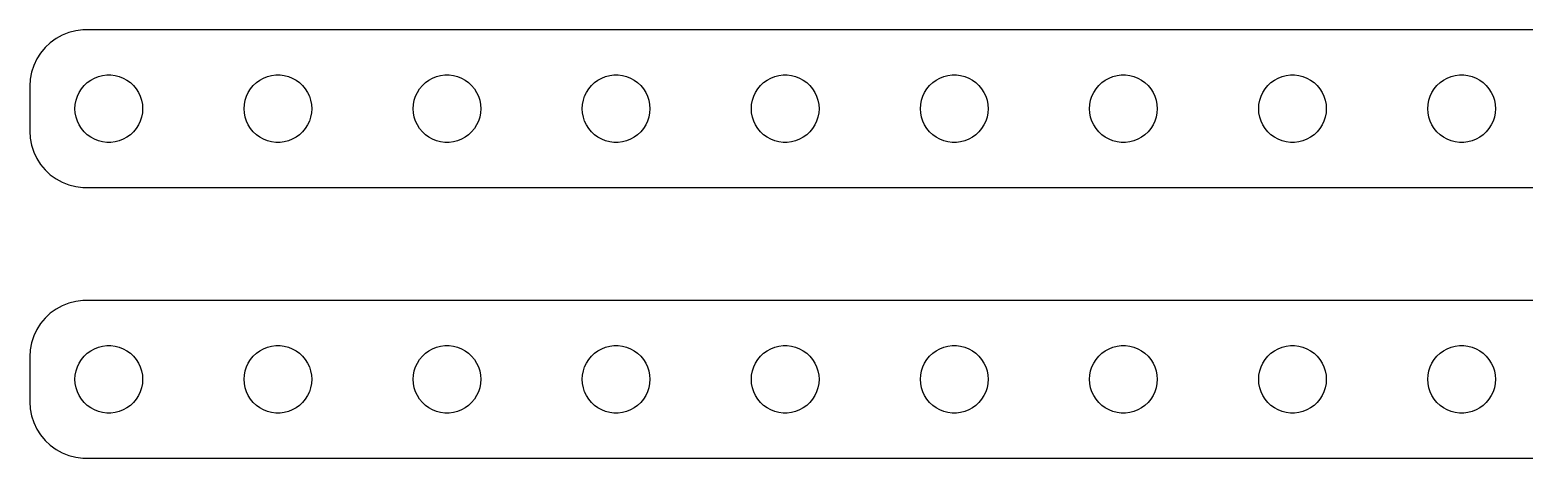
# Model space of a CAD drawing. Header units: metres. Extents: x -254 to 254, y 41 to 79.
# Drawn here: x -254.5 to -122, y 41 to 79 of the extents above; entities that cross this region are included whole.
import ezdxf

# ---------------------------------------------------------------- set-up
doc = ezdxf.new("R2010")
doc.units = ezdxf.units.M

msp = doc.modelspace()

# ---------------------------------------------------------------- linework, layer by layer
for p, q in [((-252.179, 78.2216), (-252.687, 77.8526)), ((-251.629, 78.5241), (-252.179, 78.2216)), ((-251.045, 78.7553), (-251.629, 78.5241)), ((-250.437, 78.9114), (-251.045, 78.7553)), ((-249.814, 78.9901), (-250.437, 78.9114)), ((249.814, 78.9901), (-249.814, 78.9901)), ((-253.545, 76.9389), (-253.882, 76.4088)), ((-253.145, 77.4227), (-253.545, 76.9389)), ((-252.687, 77.8526), (-253.145, 77.4227)), ((-254.149, 75.8406), (-254.343, 75.2434)), ((-253.882, 76.4088), (-254.149, 75.8406)), ((-254.461, 74.6267), (-254.5, 74)), ((-254.343, 75.2434), (-254.461, 74.6267)), ((-249.687, 74.0536), (-249.412, 74.3115)), ((-249.412, 74.3115), (-249.107, 74.533)), ((-249.107, 74.533), (-248.777, 74.7145)), ((-248.777, 74.7145), (-248.427, 74.8532)), ((-248.427, 74.8532), (-248.062, 74.9469)), ((-248.062, 74.9469), (-247.688, 74.9941)), ((-247.688, 74.9941), (-247.312, 74.9941)), ((-247.312, 74.9941), (-246.938, 74.9469)), ((-246.938, 74.9469), (-246.573, 74.8532)), ((-246.573, 74.8532), (-246.223, 74.7145)), ((-246.223, 74.7145), (-245.893, 74.533)), ((-245.893, 74.533), (-245.588, 74.3115)), ((-245.588, 74.3115), (-245.313, 74.0536)), ((-234.687, 74.0536), (-234.412, 74.3115)), ((-234.412, 74.3115), (-234.107, 74.533)), ((-234.107, 74.533), (-233.777, 74.7145)), ((-233.777, 74.7145), (-233.427, 74.8532)), ((-233.427, 74.8532), (-233.062, 74.9469)), ((-233.062, 74.9469), (-232.688, 74.9941)), ((-232.688, 74.9941), (-232.312, 74.9941)), ((-232.312, 74.9941), (-231.938, 74.9469)), ((-231.938, 74.9469), (-231.573, 74.8532)), ((-231.573, 74.8532), (-231.223, 74.7145)), ((-231.223, 74.7145), (-230.893, 74.533)), ((-230.893, 74.533), (-230.588, 74.3115)), ((-230.588, 74.3115), (-230.313, 74.0536)), ((-219.687, 74.0536), (-219.412, 74.3115)), ((-219.412, 74.3115), (-219.107, 74.533)), ((-219.107, 74.533), (-218.777, 74.7145)), ((-218.777, 74.7145), (-218.427, 74.8532)), ((-218.427, 74.8532), (-218.062, 74.9469)), ((-218.062, 74.9469), (-217.688, 74.9941)), ((-217.688, 74.9941), (-217.312, 74.9941)), ((-217.312, 74.9941), (-216.938, 74.9469)), ((-216.938, 74.9469), (-216.573, 74.8532)), ((-216.573, 74.8532), (-216.223, 74.7145)), ((-216.223, 74.7145), (-215.893, 74.533)), ((-215.893, 74.533), (-215.588, 74.3115)), ((-215.588, 74.3115), (-215.313, 74.0536)), ((-204.687, 74.0536), (-204.412, 74.3115)), ((-204.412, 74.3115), (-204.107, 74.533)), ((-204.107, 74.533), (-203.777, 74.7145)), ((-203.777, 74.7145), (-203.427, 74.8532)), ((-203.427, 74.8532), (-203.062, 74.9469)), ((-203.062, 74.9469), (-202.688, 74.9941)), ((-202.688, 74.9941), (-202.312, 74.9941)), ((-202.312, 74.9941), (-201.938, 74.9469)), ((-201.938, 74.9469), (-201.573, 74.8532)), ((-201.573, 74.8532), (-201.223, 74.7145)), ((-201.223, 74.7145), (-200.893, 74.533)), ((-200.893, 74.533), (-200.588, 74.3115)), ((-200.588, 74.3115), (-200.313, 74.0536)), ((-189.687, 74.0536), (-189.412, 74.3115)), ((-189.412, 74.3115), (-189.107, 74.533)), ((-189.107, 74.533), (-188.777, 74.7145)), ((-188.777, 74.7145), (-188.427, 74.8532)), ((-188.427, 74.8532), (-188.062, 74.9469)), ((-188.062, 74.9469), (-187.688, 74.9941)), ((-187.688, 74.9941), (-187.312, 74.9941)), ((-187.312, 74.9941), (-186.938, 74.9469)), ((-186.938, 74.9469), (-186.573, 74.8532)), ((-186.573, 74.8532), (-186.223, 74.7145)), ((-186.223, 74.7145), (-185.893, 74.533)), ((-185.893, 74.533), (-185.588, 74.3115)), ((-185.588, 74.3115), (-185.313, 74.0536)), ((-174.687, 74.0536), (-174.412, 74.3115)), ((-174.412, 74.3115), (-174.107, 74.533)), ((-174.107, 74.533), (-173.777, 74.7145)), ((-173.777, 74.7145), (-173.427, 74.8532)), ((-173.427, 74.8532), (-173.062, 74.9469)), ((-173.062, 74.9469), (-172.688, 74.9941)), ((-172.688, 74.9941), (-172.312, 74.9941)), ((-172.312, 74.9941), (-171.938, 74.9469)), ((-171.938, 74.9469), (-171.573, 74.8532)), ((-171.573, 74.8532), (-171.223, 74.7145)), ((-171.223, 74.7145), (-170.893, 74.533)), ((-170.893, 74.533), (-170.588, 74.3115)), ((-170.588, 74.3115), (-170.313, 74.0536)), ((-159.687, 74.0536), (-159.412, 74.3115)), ((-159.412, 74.3115), (-159.107, 74.533)), ((-159.107, 74.533), (-158.777, 74.7145)), ((-158.777, 74.7145), (-158.427, 74.8532)), ((-158.427, 74.8532), (-158.062, 74.9469)), ((-158.062, 74.9469), (-157.688, 74.9941)), ((-157.688, 74.9941), (-157.312, 74.9941)), ((-157.312, 74.9941), (-156.938, 74.9469)), ((-156.938, 74.9469), (-156.573, 74.8532)), ((-156.573, 74.8532), (-156.223, 74.7145)), ((-156.223, 74.7145), (-155.893, 74.533)), ((-155.893, 74.533), (-155.588, 74.3115)), ((-155.588, 74.3115), (-155.313, 74.0536)), ((-144.687, 74.0536), (-144.412, 74.3115)), ((-144.412, 74.3115), (-144.107, 74.533)), ((-144.107, 74.533), (-143.777, 74.7145)), ((-143.777, 74.7145), (-143.427, 74.8532)), ((-143.427, 74.8532), (-143.062, 74.9469)), ((-143.062, 74.9469), (-142.688, 74.9941)), ((-142.688, 74.9941), (-142.312, 74.9941)), ((-142.312, 74.9941), (-141.938, 74.9469)), ((-141.938, 74.9469), (-141.573, 74.8532)), ((-141.573, 74.8532), (-141.223, 74.7145)), ((-141.223, 74.7145), (-140.893, 74.533)), ((-140.893, 74.533), (-140.588, 74.3115)), ((-140.588, 74.3115), (-140.313, 74.0536)), ((-129.687, 74.0536), (-129.412, 74.3115)), ((-129.412, 74.3115), (-129.107, 74.533)), ((-129.107, 74.533), (-128.777, 74.7145)), ((-128.777, 74.7145), (-128.427, 74.8532)), ((-128.427, 74.8532), (-128.062, 74.9469)), ((-128.062, 74.9469), (-127.688, 74.9941)), ((-127.688, 74.9941), (-127.312, 74.9941)), ((-127.312, 74.9941), (-126.938, 74.9469)), ((-126.938, 74.9469), (-126.573, 74.8532)), ((-126.573, 74.8532), (-126.223, 74.7145)), ((-126.223, 74.7145), (-125.893, 74.533)), ((-125.893, 74.533), (-125.588, 74.3115)), ((-125.588, 74.3115), (-125.313, 74.0536)), ((-254.5, 74), (-254.5, 70)), ((-250.406, 72.7461), (-250.289, 73.1044)), ((-250.289, 73.1044), (-250.129, 73.4453)), ((-250.129, 73.4453), (-249.927, 73.7634)), ((-249.927, 73.7634), (-249.687, 74.0536)), ((-245.313, 74.0536), (-245.073, 73.7634)), ((-245.073, 73.7634), (-244.871, 73.4453)), ((-244.871, 73.4453), (-244.711, 73.1044)), ((-244.711, 73.1044), (-244.594, 72.7461)), ((-235.406, 72.7461), (-235.289, 73.1044)), ((-235.289, 73.1044), (-235.129, 73.4453)), ((-235.129, 73.4453), (-234.927, 73.7634)), ((-234.927, 73.7634), (-234.687, 74.0536)), ((-230.313, 74.0536), (-230.073, 73.7634)), ((-230.073, 73.7634), (-229.871, 73.4453)), ((-229.871, 73.4453), (-229.711, 73.1044)), ((-229.711, 73.1044), (-229.594, 72.7461)), ((-220.406, 72.7461), (-220.289, 73.1044)), ((-220.289, 73.1044), (-220.129, 73.4453)), ((-220.129, 73.4453), (-219.927, 73.7634)), ((-219.927, 73.7634), (-219.687, 74.0536)), ((-215.313, 74.0536), (-215.073, 73.7634)), ((-215.073, 73.7634), (-214.871, 73.4453)), ((-214.871, 73.4453), (-214.711, 73.1044)), ((-214.711, 73.1044), (-214.594, 72.7461)), ((-205.406, 72.7461), (-205.289, 73.1044)), ((-205.289, 73.1044), (-205.129, 73.4453)), ((-205.129, 73.4453), (-204.927, 73.7634)), ((-204.927, 73.7634), (-204.687, 74.0536)), ((-200.313, 74.0536), (-200.073, 73.7634)), ((-200.073, 73.7634), (-199.871, 73.4453)), ((-199.871, 73.4453), (-199.711, 73.1044)), ((-199.711, 73.1044), (-199.594, 72.7461)), ((-190.406, 72.7461), (-190.289, 73.1044)), ((-190.289, 73.1044), (-190.129, 73.4453)), ((-190.129, 73.4453), (-189.927, 73.7634)), ((-189.927, 73.7634), (-189.687, 74.0536)), ((-185.313, 74.0536), (-185.073, 73.7634)), ((-185.073, 73.7634), (-184.871, 73.4453)), ((-184.871, 73.4453), (-184.711, 73.1044)), ((-184.711, 73.1044), (-184.594, 72.7461)), ((-175.406, 72.7461), (-175.289, 73.1044)), ((-175.289, 73.1044), (-175.129, 73.4453)), ((-175.129, 73.4453), (-174.927, 73.7634)), ((-174.927, 73.7634), (-174.687, 74.0536)), ((-170.313, 74.0536), (-170.073, 73.7634)), ((-170.073, 73.7634), (-169.871, 73.4453)), ((-169.871, 73.4453), (-169.711, 73.1044)), ((-169.711, 73.1044), (-169.594, 72.7461)), ((-160.406, 72.7461), (-160.289, 73.1044)), ((-160.289, 73.1044), (-160.129, 73.4453)), ((-160.129, 73.4453), (-159.927, 73.7634)), ((-159.927, 73.7634), (-159.687, 74.0536)), ((-155.313, 74.0536), (-155.073, 73.7634)), ((-155.073, 73.7634), (-154.871, 73.4453)), ((-154.871, 73.4453), (-154.711, 73.1044)), ((-154.711, 73.1044), (-154.594, 72.7461)), ((-145.406, 72.7461), (-145.289, 73.1044)), ((-145.289, 73.1044), (-145.129, 73.4453)), ((-145.129, 73.4453), (-144.927, 73.7634)), ((-144.927, 73.7634), (-144.687, 74.0536)), ((-140.313, 74.0536), (-140.073, 73.7634)), ((-140.073, 73.7634), (-139.871, 73.4453)), ((-139.871, 73.4453), (-139.711, 73.1044)), ((-139.711, 73.1044), (-139.594, 72.7461)), ((-130.406, 72.7461), (-130.289, 73.1044)), ((-130.289, 73.1044), (-130.129, 73.4453)), ((-130.129, 73.4453), (-129.927, 73.7634)), ((-129.927, 73.7634), (-129.687, 74.0536)), ((-125.313, 74.0536), (-125.073, 73.7634)), ((-125.073, 73.7634), (-124.871, 73.4453)), ((-124.871, 73.4453), (-124.711, 73.1044)), ((-124.711, 73.1044), (-124.594, 72.7461)), ((-250.5, 72), (-250.476, 72.376)), ((-250.476, 71.624), (-250.5, 72)), ((-250.476, 72.376), (-250.406, 72.7461)), ((-250.406, 71.2539), (-250.476, 71.624)), ((-244.594, 72.7461), (-244.524, 72.376)), ((-244.524, 71.624), (-244.594, 71.2539)), ((-244.524, 72.376), (-244.5, 72)), ((-244.5, 72), (-244.524, 71.624)), ((-235.5, 72), (-235.476, 72.376)), ((-235.476, 71.624), (-235.5, 72)), ((-235.476, 72.376), (-235.406, 72.7461)), ((-235.406, 71.2539), (-235.476, 71.624)), ((-229.594, 72.7461), (-229.524, 72.376)), ((-229.524, 71.624), (-229.594, 71.2539)), ((-229.524, 72.376), (-229.5, 72)), ((-229.5, 72), (-229.524, 71.624)), ((-220.5, 72), (-220.476, 72.376)), ((-220.476, 71.624), (-220.5, 72)), ((-220.476, 72.376), (-220.406, 72.7461)), ((-220.406, 71.2539), (-220.476, 71.624)), ((-214.594, 72.7461), (-214.524, 72.376)), ((-214.524, 71.624), (-214.594, 71.2539)), ((-214.524, 72.376), (-214.5, 72)), ((-214.5, 72), (-214.524, 71.624)), ((-205.5, 72), (-205.476, 72.376)), ((-205.476, 71.624), (-205.5, 72)), ((-205.476, 72.376), (-205.406, 72.7461)), ((-205.406, 71.2539), (-205.476, 71.624)), ((-199.594, 72.7461), (-199.524, 72.376)), ((-199.524, 71.624), (-199.594, 71.2539)), ((-199.524, 72.376), (-199.5, 72)), ((-199.5, 72), (-199.524, 71.624)), ((-190.5, 72), (-190.476, 72.376)), ((-190.476, 71.624), (-190.5, 72)), ((-190.476, 72.376), (-190.406, 72.7461)), ((-190.406, 71.2539), (-190.476, 71.624)), ((-184.594, 72.7461), (-184.524, 72.376)), ((-184.524, 71.624), (-184.594, 71.2539)), ((-184.524, 72.376), (-184.5, 72)), ((-184.5, 72), (-184.524, 71.624)), ((-175.5, 72), (-175.476, 72.376)), ((-175.476, 71.624), (-175.5, 72)), ((-175.476, 72.376), (-175.406, 72.7461)), ((-175.406, 71.2539), (-175.476, 71.624)), ((-169.594, 72.7461), (-169.524, 72.376)), ((-169.524, 71.624), (-169.594, 71.2539)), ((-169.524, 72.376), (-169.5, 72)), ((-169.5, 72), (-169.524, 71.624)), ((-160.5, 72), (-160.476, 72.376)), ((-160.476, 71.624), (-160.5, 72)), ((-160.476, 72.376), (-160.406, 72.7461)), ((-160.406, 71.2539), (-160.476, 71.624)), ((-154.594, 72.7461), (-154.524, 72.376)), ((-154.524, 71.624), (-154.594, 71.2539)), ((-154.524, 72.376), (-154.5, 72)), ((-154.5, 72), (-154.524, 71.624)), ((-145.5, 72), (-145.476, 72.376)), ((-145.476, 71.624), (-145.5, 72)), ((-145.476, 72.376), (-145.406, 72.7461)), ((-145.406, 71.2539), (-145.476, 71.624)), ((-139.594, 72.7461), (-139.524, 72.376)), ((-139.524, 71.624), (-139.594, 71.2539)), ((-139.524, 72.376), (-139.5, 72)), ((-139.5, 72), (-139.524, 71.624)), ((-130.5, 72), (-130.476, 72.376)), ((-130.476, 71.624), (-130.5, 72)), ((-130.476, 72.376), (-130.406, 72.7461)), ((-130.406, 71.2539), (-130.476, 71.624)), ((-124.594, 72.7461), (-124.524, 72.376)), ((-124.524, 71.624), (-124.594, 71.2539)), ((-124.524, 72.376), (-124.5, 72)), ((-124.5, 72), (-124.524, 71.624)), ((-250.289, 70.8956), (-250.406, 71.2539)), ((-250.129, 70.5547), (-250.289, 70.8956)), ((-249.927, 70.2366), (-250.129, 70.5547)), ((-244.871, 70.5547), (-245.073, 70.2366)), ((-244.711, 70.8956), (-244.871, 70.5547)), ((-244.594, 71.2539), (-244.711, 70.8956)), ((-235.289, 70.8956), (-235.406, 71.2539)), ((-235.129, 70.5547), (-235.289, 70.8956)), ((-234.927, 70.2366), (-235.129, 70.5547)), ((-229.871, 70.5547), (-230.073, 70.2366)), ((-229.711, 70.8956), (-229.871, 70.5547)), ((-229.594, 71.2539), (-229.711, 70.8956)), ((-220.289, 70.8956), (-220.406, 71.2539)), ((-220.129, 70.5547), (-220.289, 70.8956)), ((-219.927, 70.2366), (-220.129, 70.5547)), ((-214.871, 70.5547), (-215.073, 70.2366)), ((-214.711, 70.8956), (-214.871, 70.5547)), ((-214.594, 71.2539), (-214.711, 70.8956)), ((-205.289, 70.8956), (-205.406, 71.2539)), ((-205.129, 70.5547), (-205.289, 70.8956)), ((-204.927, 70.2366), (-205.129, 70.5547)), ((-199.871, 70.5547), (-200.073, 70.2366)), ((-199.711, 70.8956), (-199.871, 70.5547)), ((-199.594, 71.2539), (-199.711, 70.8956)), ((-190.289, 70.8956), (-190.406, 71.2539)), ((-190.129, 70.5547), (-190.289, 70.8956)), ((-189.927, 70.2366), (-190.129, 70.5547)), ((-184.871, 70.5547), (-185.073, 70.2366)), ((-184.711, 70.8956), (-184.871, 70.5547)), ((-184.594, 71.2539), (-184.711, 70.8956)), ((-175.289, 70.8956), (-175.406, 71.2539)), ((-175.129, 70.5547), (-175.289, 70.8956)), ((-174.927, 70.2366), (-175.129, 70.5547)), ((-169.871, 70.5547), (-170.073, 70.2366)), ((-169.711, 70.8956), (-169.871, 70.5547)), ((-169.594, 71.2539), (-169.711, 70.8956)), ((-160.289, 70.8956), (-160.406, 71.2539)), ((-160.129, 70.5547), (-160.289, 70.8956)), ((-159.927, 70.2366), (-160.129, 70.5547)), ((-154.871, 70.5547), (-155.073, 70.2366)), ((-154.711, 70.8956), (-154.871, 70.5547)), ((-154.594, 71.2539), (-154.711, 70.8956)), ((-145.289, 70.8956), (-145.406, 71.2539)), ((-145.129, 70.5547), (-145.289, 70.8956)), ((-144.927, 70.2366), (-145.129, 70.5547)), ((-139.871, 70.5547), (-140.073, 70.2366)), ((-139.711, 70.8956), (-139.871, 70.5547)), ((-139.594, 71.2539), (-139.711, 70.8956)), ((-130.289, 70.8956), (-130.406, 71.2539)), ((-130.129, 70.5547), (-130.289, 70.8956)), ((-129.927, 70.2366), (-130.129, 70.5547)), ((-124.871, 70.5547), (-125.073, 70.2366)), ((-124.711, 70.8956), (-124.871, 70.5547)), ((-124.594, 71.2539), (-124.711, 70.8956)), ((-254.5, 70), (-254.461, 69.3733)), ((-254.461, 69.3733), (-254.343, 68.7566)), ((-249.687, 69.9464), (-249.927, 70.2366)), ((-249.412, 69.6885), (-249.687, 69.9464)), ((-249.107, 69.467), (-249.412, 69.6885)), ((-248.777, 69.2855), (-249.107, 69.467)), ((-248.427, 69.1468), (-248.777, 69.2855)), ((-248.062, 69.0531), (-248.427, 69.1468)), ((-247.688, 69.0059), (-248.062, 69.0531)), ((-247.312, 69.0059), (-247.688, 69.0059)), ((-246.938, 69.0531), (-247.312, 69.0059)), ((-246.573, 69.1468), (-246.938, 69.0531)), ((-246.223, 69.2855), (-246.573, 69.1468)), ((-245.893, 69.467), (-246.223, 69.2855)), ((-245.588, 69.6885), (-245.893, 69.467)), ((-245.313, 69.9464), (-245.588, 69.6885)), ((-245.073, 70.2366), (-245.313, 69.9464)), ((-234.687, 69.9464), (-234.927, 70.2366)), ((-234.412, 69.6885), (-234.687, 69.9464)), ((-234.107, 69.467), (-234.412, 69.6885)), ((-233.777, 69.2855), (-234.107, 69.467)), ((-233.427, 69.1468), (-233.777, 69.2855)), ((-233.062, 69.0531), (-233.427, 69.1468)), ((-232.688, 69.0059), (-233.062, 69.0531)), ((-232.312, 69.0059), (-232.688, 69.0059)), ((-231.938, 69.0531), (-232.312, 69.0059)), ((-231.573, 69.1468), (-231.938, 69.0531)), ((-231.223, 69.2855), (-231.573, 69.1468)), ((-230.893, 69.467), (-231.223, 69.2855)), ((-230.588, 69.6885), (-230.893, 69.467)), ((-230.313, 69.9464), (-230.588, 69.6885)), ((-230.073, 70.2366), (-230.313, 69.9464)), ((-219.687, 69.9464), (-219.927, 70.2366)), ((-219.412, 69.6885), (-219.687, 69.9464)), ((-219.107, 69.467), (-219.412, 69.6885)), ((-218.777, 69.2855), (-219.107, 69.467)), ((-218.427, 69.1468), (-218.777, 69.2855)), ((-218.062, 69.0531), (-218.427, 69.1468)), ((-217.688, 69.0059), (-218.062, 69.0531)), ((-217.312, 69.0059), (-217.688, 69.0059)), ((-216.938, 69.0531), (-217.312, 69.0059)), ((-216.573, 69.1468), (-216.938, 69.0531)), ((-216.223, 69.2855), (-216.573, 69.1468)), ((-215.893, 69.467), (-216.223, 69.2855)), ((-215.588, 69.6885), (-215.893, 69.467)), ((-215.313, 69.9464), (-215.588, 69.6885)), ((-215.073, 70.2366), (-215.313, 69.9464)), ((-204.687, 69.9464), (-204.927, 70.2366)), ((-204.412, 69.6885), (-204.687, 69.9464)), ((-204.107, 69.467), (-204.412, 69.6885)), ((-203.777, 69.2855), (-204.107, 69.467)), ((-203.427, 69.1468), (-203.777, 69.2855)), ((-203.062, 69.0531), (-203.427, 69.1468)), ((-202.688, 69.0059), (-203.062, 69.0531)), ((-202.312, 69.0059), (-202.688, 69.0059)), ((-201.938, 69.0531), (-202.312, 69.0059)), ((-201.573, 69.1468), (-201.938, 69.0531)), ((-201.223, 69.2855), (-201.573, 69.1468)), ((-200.893, 69.467), (-201.223, 69.2855)), ((-200.588, 69.6885), (-200.893, 69.467)), ((-200.313, 69.9464), (-200.588, 69.6885)), ((-200.073, 70.2366), (-200.313, 69.9464)), ((-189.687, 69.9464), (-189.927, 70.2366)), ((-189.412, 69.6885), (-189.687, 69.9464)), ((-189.107, 69.467), (-189.412, 69.6885)), ((-188.777, 69.2855), (-189.107, 69.467)), ((-188.427, 69.1468), (-188.777, 69.2855)), ((-188.062, 69.0531), (-188.427, 69.1468)), ((-187.688, 69.0059), (-188.062, 69.0531)), ((-187.312, 69.0059), (-187.688, 69.0059)), ((-186.938, 69.0531), (-187.312, 69.0059)), ((-186.573, 69.1468), (-186.938, 69.0531)), ((-186.223, 69.2855), (-186.573, 69.1468)), ((-185.893, 69.467), (-186.223, 69.2855)), ((-185.588, 69.6885), (-185.893, 69.467)), ((-185.313, 69.9464), (-185.588, 69.6885)), ((-185.073, 70.2366), (-185.313, 69.9464)), ((-174.687, 69.9464), (-174.927, 70.2366)), ((-174.412, 69.6885), (-174.687, 69.9464)), ((-174.107, 69.467), (-174.412, 69.6885)), ((-173.777, 69.2855), (-174.107, 69.467)), ((-173.427, 69.1468), (-173.777, 69.2855)), ((-173.062, 69.0531), (-173.427, 69.1468)), ((-172.688, 69.0059), (-173.062, 69.0531)), ((-172.312, 69.0059), (-172.688, 69.0059)), ((-171.938, 69.0531), (-172.312, 69.0059)), ((-171.573, 69.1468), (-171.938, 69.0531)), ((-171.223, 69.2855), (-171.573, 69.1468)), ((-170.893, 69.467), (-171.223, 69.2855)), ((-170.588, 69.6885), (-170.893, 69.467)), ((-170.313, 69.9464), (-170.588, 69.6885)), ((-170.073, 70.2366), (-170.313, 69.9464)), ((-159.687, 69.9464), (-159.927, 70.2366)), ((-159.412, 69.6885), (-159.687, 69.9464)), ((-159.107, 69.467), (-159.412, 69.6885)), ((-158.777, 69.2855), (-159.107, 69.467)), ((-158.427, 69.1468), (-158.777, 69.2855)), ((-158.062, 69.0531), (-158.427, 69.1468)), ((-157.688, 69.0059), (-158.062, 69.0531)), ((-157.312, 69.0059), (-157.688, 69.0059)), ((-156.938, 69.0531), (-157.312, 69.0059)), ((-156.573, 69.1468), (-156.938, 69.0531)), ((-156.223, 69.2855), (-156.573, 69.1468)), ((-155.893, 69.467), (-156.223, 69.2855)), ((-155.588, 69.6885), (-155.893, 69.467)), ((-155.313, 69.9464), (-155.588, 69.6885)), ((-155.073, 70.2366), (-155.313, 69.9464)), ((-144.687, 69.9464), (-144.927, 70.2366)), ((-144.412, 69.6885), (-144.687, 69.9464)), ((-144.107, 69.467), (-144.412, 69.6885)), ((-143.777, 69.2855), (-144.107, 69.467)), ((-143.427, 69.1468), (-143.777, 69.2855)), ((-143.062, 69.0531), (-143.427, 69.1468)), ((-142.688, 69.0059), (-143.062, 69.0531)), ((-142.312, 69.0059), (-142.688, 69.0059)), ((-141.938, 69.0531), (-142.312, 69.0059)), ((-141.573, 69.1468), (-141.938, 69.0531)), ((-141.223, 69.2855), (-141.573, 69.1468)), ((-140.893, 69.467), (-141.223, 69.2855)), ((-140.588, 69.6885), (-140.893, 69.467)), ((-140.313, 69.9464), (-140.588, 69.6885)), ((-140.073, 70.2366), (-140.313, 69.9464)), ((-129.687, 69.9464), (-129.927, 70.2366)), ((-129.412, 69.6885), (-129.687, 69.9464)), ((-129.107, 69.467), (-129.412, 69.6885)), ((-128.777, 69.2855), (-129.107, 69.467)), ((-128.427, 69.1468), (-128.777, 69.2855)), ((-128.062, 69.0531), (-128.427, 69.1468)), ((-127.688, 69.0059), (-128.062, 69.0531)), ((-127.312, 69.0059), (-127.688, 69.0059)), ((-126.938, 69.0531), (-127.312, 69.0059)), ((-126.573, 69.1468), (-126.938, 69.0531)), ((-126.223, 69.2855), (-126.573, 69.1468)), ((-125.893, 69.467), (-126.223, 69.2855)), ((-125.588, 69.6885), (-125.893, 69.467)), ((-125.313, 69.9464), (-125.588, 69.6885)), ((-125.073, 70.2366), (-125.313, 69.9464)), ((-254.343, 68.7566), (-254.149, 68.1594)), ((-254.149, 68.1594), (-253.882, 67.5912)), ((-253.882, 67.5912), (-253.545, 67.0611)), ((-253.545, 67.0611), (-253.145, 66.5773)), ((-253.145, 66.5773), (-252.687, 66.1474)), ((-252.687, 66.1474), (-252.179, 65.7784)), ((-252.179, 65.7784), (-251.629, 65.4759)), ((-251.629, 65.4759), (-251.045, 65.2447)), ((-251.045, 65.2447), (-250.437, 65.0886)), ((-250.437, 65.0886), (-249.814, 65.0099)), ((-249.814, 65.0099), (249.814, 65.0099)), ((-251.629, 54.5241), (-252.179, 54.2216)), ((-251.045, 54.7553), (-251.629, 54.5241)), ((-250.437, 54.9114), (-251.045, 54.7553)), ((-249.814, 54.9901), (-250.437, 54.9114)), ((249.814, 54.9901), (-249.814, 54.9901)), ((-253.145, 53.4227), (-253.545, 52.9389)), ((-252.687, 53.8526), (-253.145, 53.4227)), ((-252.179, 54.2216), (-252.687, 53.8526)), ((-254.149, 51.8406), (-254.343, 51.2434)), ((-253.882, 52.4088), (-254.149, 51.8406)), ((-253.545, 52.9389), (-253.882, 52.4088)), ((-254.461, 50.6267), (-254.5, 50)), ((-254.343, 51.2434), (-254.461, 50.6267)), ((-249.412, 50.3115), (-249.107, 50.533)), ((-249.107, 50.533), (-248.777, 50.7145)), ((-248.777, 50.7145), (-248.427, 50.8532)), ((-248.427, 50.8532), (-248.062, 50.9469)), ((-248.062, 50.9469), (-247.688, 50.9941)), ((-247.688, 50.9941), (-247.312, 50.9941)), ((-247.312, 50.9941), (-246.938, 50.9469)), ((-246.938, 50.9469), (-246.573, 50.8532)), ((-246.573, 50.8532), (-246.223, 50.7145)), ((-246.223, 50.7145), (-245.893, 50.533)), ((-245.893, 50.533), (-245.588, 50.3115)), ((-234.412, 50.3115), (-234.107, 50.533)), ((-234.107, 50.533), (-233.777, 50.7145)), ((-233.777, 50.7145), (-233.427, 50.8532)), ((-233.427, 50.8532), (-233.062, 50.9469)), ((-233.062, 50.9469), (-232.688, 50.9941)), ((-232.688, 50.9941), (-232.312, 50.9941)), ((-232.312, 50.9941), (-231.938, 50.9469)), ((-231.938, 50.9469), (-231.573, 50.8532)), ((-231.573, 50.8532), (-231.223, 50.7145)), ((-231.223, 50.7145), (-230.893, 50.533)), ((-230.893, 50.533), (-230.588, 50.3115)), ((-219.412, 50.3115), (-219.107, 50.533)), ((-219.107, 50.533), (-218.777, 50.7145)), ((-218.777, 50.7145), (-218.427, 50.8532)), ((-218.427, 50.8532), (-218.062, 50.9469)), ((-218.062, 50.9469), (-217.688, 50.9941)), ((-217.688, 50.9941), (-217.312, 50.9941)), ((-217.312, 50.9941), (-216.938, 50.9469)), ((-216.938, 50.9469), (-216.573, 50.8532)), ((-216.573, 50.8532), (-216.223, 50.7145)), ((-216.223, 50.7145), (-215.893, 50.533)), ((-215.893, 50.533), (-215.588, 50.3115)), ((-204.412, 50.3115), (-204.107, 50.533)), ((-204.107, 50.533), (-203.777, 50.7145)), ((-203.777, 50.7145), (-203.427, 50.8532)), ((-203.427, 50.8532), (-203.062, 50.9469)), ((-203.062, 50.9469), (-202.688, 50.9941)), ((-202.688, 50.9941), (-202.312, 50.9941)), ((-202.312, 50.9941), (-201.938, 50.9469)), ((-201.938, 50.9469), (-201.573, 50.8532)), ((-201.573, 50.8532), (-201.223, 50.7145)), ((-201.223, 50.7145), (-200.893, 50.533)), ((-200.893, 50.533), (-200.588, 50.3115)), ((-189.412, 50.3115), (-189.107, 50.533)), ((-189.107, 50.533), (-188.777, 50.7145)), ((-188.777, 50.7145), (-188.427, 50.8532)), ((-188.427, 50.8532), (-188.062, 50.9469)), ((-188.062, 50.9469), (-187.688, 50.9941)), ((-187.688, 50.9941), (-187.312, 50.9941)), ((-187.312, 50.9941), (-186.938, 50.9469)), ((-186.938, 50.9469), (-186.573, 50.8532)), ((-186.573, 50.8532), (-186.223, 50.7145)), ((-186.223, 50.7145), (-185.893, 50.533)), ((-185.893, 50.533), (-185.588, 50.3115)), ((-174.412, 50.3115), (-174.107, 50.533)), ((-174.107, 50.533), (-173.777, 50.7145)), ((-173.777, 50.7145), (-173.427, 50.8532)), ((-173.427, 50.8532), (-173.062, 50.9469)), ((-173.062, 50.9469), (-172.688, 50.9941)), ((-172.688, 50.9941), (-172.312, 50.9941)), ((-172.312, 50.9941), (-171.938, 50.9469)), ((-171.938, 50.9469), (-171.573, 50.8532)), ((-171.573, 50.8532), (-171.223, 50.7145)), ((-171.223, 50.7145), (-170.893, 50.533)), ((-170.893, 50.533), (-170.588, 50.3115)), ((-159.412, 50.3115), (-159.107, 50.533)), ((-159.107, 50.533), (-158.777, 50.7145)), ((-158.777, 50.7145), (-158.427, 50.8532)), ((-158.427, 50.8532), (-158.062, 50.9469)), ((-158.062, 50.9469), (-157.688, 50.9941)), ((-157.688, 50.9941), (-157.312, 50.9941)), ((-157.312, 50.9941), (-156.938, 50.9469)), ((-156.938, 50.9469), (-156.573, 50.8532)), ((-156.573, 50.8532), (-156.223, 50.7145)), ((-156.223, 50.7145), (-155.893, 50.533)), ((-155.893, 50.533), (-155.588, 50.3115)), ((-144.412, 50.3115), (-144.107, 50.533)), ((-144.107, 50.533), (-143.777, 50.7145)), ((-143.777, 50.7145), (-143.427, 50.8532)), ((-143.427, 50.8532), (-143.062, 50.9469)), ((-143.062, 50.9469), (-142.688, 50.9941)), ((-142.688, 50.9941), (-142.312, 50.9941)), ((-142.312, 50.9941), (-141.938, 50.9469)), ((-141.938, 50.9469), (-141.573, 50.8532)), ((-141.573, 50.8532), (-141.223, 50.7145)), ((-141.223, 50.7145), (-140.893, 50.533)), ((-140.893, 50.533), (-140.588, 50.3115)), ((-129.412, 50.3115), (-129.107, 50.533)), ((-129.107, 50.533), (-128.777, 50.7145)), ((-128.777, 50.7145), (-128.427, 50.8532)), ((-128.427, 50.8532), (-128.062, 50.9469)), ((-128.062, 50.9469), (-127.688, 50.9941)), ((-127.688, 50.9941), (-127.312, 50.9941)), ((-127.312, 50.9941), (-126.938, 50.9469)), ((-126.938, 50.9469), (-126.573, 50.8532)), ((-126.573, 50.8532), (-126.223, 50.7145)), ((-126.223, 50.7145), (-125.893, 50.533)), ((-125.893, 50.533), (-125.588, 50.3115)), ((-254.5, 50), (-254.5, 46)), ((-250.406, 48.7461), (-250.289, 49.1044)), ((-250.289, 49.1044), (-250.129, 49.4453)), ((-250.129, 49.4453), (-249.927, 49.7634)), ((-249.927, 49.7634), (-249.687, 50.0536)), ((-249.687, 50.0536), (-249.412, 50.3115)), ((-245.588, 50.3115), (-245.313, 50.0536)), ((-245.313, 50.0536), (-245.073, 49.7634)), ((-245.073, 49.7634), (-244.871, 49.4453)), ((-244.871, 49.4453), (-244.711, 49.1044)), ((-244.711, 49.1044), (-244.594, 48.7461)), ((-235.406, 48.7461), (-235.289, 49.1044)), ((-235.289, 49.1044), (-235.129, 49.4453)), ((-235.129, 49.4453), (-234.927, 49.7634)), ((-234.927, 49.7634), (-234.687, 50.0536)), ((-234.687, 50.0536), (-234.412, 50.3115)), ((-230.588, 50.3115), (-230.313, 50.0536)), ((-230.313, 50.0536), (-230.073, 49.7634)), ((-230.073, 49.7634), (-229.871, 49.4453)), ((-229.871, 49.4453), (-229.711, 49.1044)), ((-229.711, 49.1044), (-229.594, 48.7461)), ((-220.406, 48.7461), (-220.289, 49.1044)), ((-220.289, 49.1044), (-220.129, 49.4453)), ((-220.129, 49.4453), (-219.927, 49.7634)), ((-219.927, 49.7634), (-219.687, 50.0536)), ((-219.687, 50.0536), (-219.412, 50.3115)), ((-215.588, 50.3115), (-215.313, 50.0536)), ((-215.313, 50.0536), (-215.073, 49.7634)), ((-215.073, 49.7634), (-214.871, 49.4453)), ((-214.871, 49.4453), (-214.711, 49.1044)), ((-214.711, 49.1044), (-214.594, 48.7461)), ((-205.406, 48.7461), (-205.289, 49.1044)), ((-205.289, 49.1044), (-205.129, 49.4453)), ((-205.129, 49.4453), (-204.927, 49.7634)), ((-204.927, 49.7634), (-204.687, 50.0536)), ((-204.687, 50.0536), (-204.412, 50.3115)), ((-200.588, 50.3115), (-200.313, 50.0536)), ((-200.313, 50.0536), (-200.073, 49.7634)), ((-200.073, 49.7634), (-199.871, 49.4453)), ((-199.871, 49.4453), (-199.711, 49.1044)), ((-199.711, 49.1044), (-199.594, 48.7461)), ((-190.406, 48.7461), (-190.289, 49.1044)), ((-190.289, 49.1044), (-190.129, 49.4453)), ((-190.129, 49.4453), (-189.927, 49.7634)), ((-189.927, 49.7634), (-189.687, 50.0536)), ((-189.687, 50.0536), (-189.412, 50.3115)), ((-185.588, 50.3115), (-185.313, 50.0536)), ((-185.313, 50.0536), (-185.073, 49.7634)), ((-185.073, 49.7634), (-184.871, 49.4453)), ((-184.871, 49.4453), (-184.711, 49.1044)), ((-184.711, 49.1044), (-184.594, 48.7461)), ((-175.406, 48.7461), (-175.289, 49.1044)), ((-175.289, 49.1044), (-175.129, 49.4453)), ((-175.129, 49.4453), (-174.927, 49.7634)), ((-174.927, 49.7634), (-174.687, 50.0536)), ((-174.687, 50.0536), (-174.412, 50.3115)), ((-170.588, 50.3115), (-170.313, 50.0536)), ((-170.313, 50.0536), (-170.073, 49.7634)), ((-170.073, 49.7634), (-169.871, 49.4453)), ((-169.871, 49.4453), (-169.711, 49.1044)), ((-169.711, 49.1044), (-169.594, 48.7461)), ((-160.406, 48.7461), (-160.289, 49.1044)), ((-160.289, 49.1044), (-160.129, 49.4453)), ((-160.129, 49.4453), (-159.927, 49.7634)), ((-159.927, 49.7634), (-159.687, 50.0536)), ((-159.687, 50.0536), (-159.412, 50.3115)), ((-155.588, 50.3115), (-155.313, 50.0536)), ((-155.313, 50.0536), (-155.073, 49.7634)), ((-155.073, 49.7634), (-154.871, 49.4453)), ((-154.871, 49.4453), (-154.711, 49.1044)), ((-154.711, 49.1044), (-154.594, 48.7461)), ((-145.406, 48.7461), (-145.289, 49.1044)), ((-145.289, 49.1044), (-145.129, 49.4453)), ((-145.129, 49.4453), (-144.927, 49.7634)), ((-144.927, 49.7634), (-144.687, 50.0536)), ((-144.687, 50.0536), (-144.412, 50.3115)), ((-140.588, 50.3115), (-140.313, 50.0536)), ((-140.313, 50.0536), (-140.073, 49.7634)), ((-140.073, 49.7634), (-139.871, 49.4453)), ((-139.871, 49.4453), (-139.711, 49.1044)), ((-139.711, 49.1044), (-139.594, 48.7461)), ((-130.406, 48.7461), (-130.289, 49.1044)), ((-130.289, 49.1044), (-130.129, 49.4453)), ((-130.129, 49.4453), (-129.927, 49.7634)), ((-129.927, 49.7634), (-129.687, 50.0536)), ((-129.687, 50.0536), (-129.412, 50.3115)), ((-125.588, 50.3115), (-125.313, 50.0536)), ((-125.313, 50.0536), (-125.073, 49.7634)), ((-125.073, 49.7634), (-124.871, 49.4453)), ((-124.871, 49.4453), (-124.711, 49.1044)), ((-124.711, 49.1044), (-124.594, 48.7461)), ((-250.5, 48), (-250.476, 48.376)), ((-250.476, 47.624), (-250.5, 48)), ((-250.476, 48.376), (-250.406, 48.7461)), ((-244.594, 48.7461), (-244.524, 48.376)), ((-244.524, 48.376), (-244.5, 48)), ((-244.5, 48), (-244.524, 47.624)), ((-235.5, 48), (-235.476, 48.376)), ((-235.476, 47.624), (-235.5, 48)), ((-235.476, 48.376), (-235.406, 48.7461)), ((-229.594, 48.7461), (-229.524, 48.376)), ((-229.524, 48.376), (-229.5, 48)), ((-229.5, 48), (-229.524, 47.624)), ((-220.5, 48), (-220.476, 48.376)), ((-220.476, 47.624), (-220.5, 48)), ((-220.476, 48.376), (-220.406, 48.7461)), ((-214.594, 48.7461), (-214.524, 48.376)), ((-214.524, 48.376), (-214.5, 48)), ((-214.5, 48), (-214.524, 47.624)), ((-205.5, 48), (-205.476, 48.376)), ((-205.476, 47.624), (-205.5, 48)), ((-205.476, 48.376), (-205.406, 48.7461)), ((-199.594, 48.7461), (-199.524, 48.376)), ((-199.524, 48.376), (-199.5, 48)), ((-199.5, 48), (-199.524, 47.624)), ((-190.5, 48), (-190.476, 48.376)), ((-190.476, 47.624), (-190.5, 48)), ((-190.476, 48.376), (-190.406, 48.7461)), ((-184.594, 48.7461), (-184.524, 48.376)), ((-184.524, 48.376), (-184.5, 48)), ((-184.5, 48), (-184.524, 47.624)), ((-175.5, 48), (-175.476, 48.376)), ((-175.476, 47.624), (-175.5, 48)), ((-175.476, 48.376), (-175.406, 48.7461)), ((-169.594, 48.7461), (-169.524, 48.376)), ((-169.524, 48.376), (-169.5, 48)), ((-169.5, 48), (-169.524, 47.624)), ((-160.5, 48), (-160.476, 48.376)), ((-160.476, 47.624), (-160.5, 48)), ((-160.476, 48.376), (-160.406, 48.7461)), ((-154.594, 48.7461), (-154.524, 48.376)), ((-154.524, 48.376), (-154.5, 48)), ((-154.5, 48), (-154.524, 47.624)), ((-145.5, 48), (-145.476, 48.376)), ((-145.476, 47.624), (-145.5, 48)), ((-145.476, 48.376), (-145.406, 48.7461)), ((-139.594, 48.7461), (-139.524, 48.376)), ((-139.524, 48.376), (-139.5, 48)), ((-139.5, 48), (-139.524, 47.624)), ((-130.5, 48), (-130.476, 48.376)), ((-130.476, 47.624), (-130.5, 48)), ((-130.476, 48.376), (-130.406, 48.7461)), ((-124.594, 48.7461), (-124.524, 48.376)), ((-124.524, 48.376), (-124.5, 48)), ((-124.5, 48), (-124.524, 47.624)), ((-250.406, 47.2539), (-250.476, 47.624)), ((-250.289, 46.8956), (-250.406, 47.2539)), ((-250.129, 46.5547), (-250.289, 46.8956)), ((-249.927, 46.2366), (-250.129, 46.5547)), ((-244.871, 46.5547), (-245.073, 46.2366)), ((-244.711, 46.8956), (-244.871, 46.5547)), ((-244.594, 47.2539), (-244.711, 46.8956)), ((-244.524, 47.624), (-244.594, 47.2539)), ((-235.406, 47.2539), (-235.476, 47.624)), ((-235.289, 46.8956), (-235.406, 47.2539)), ((-235.129, 46.5547), (-235.289, 46.8956)), ((-234.927, 46.2366), (-235.129, 46.5547)), ((-229.871, 46.5547), (-230.073, 46.2366)), ((-229.711, 46.8956), (-229.871, 46.5547)), ((-229.594, 47.2539), (-229.711, 46.8956)), ((-229.524, 47.624), (-229.594, 47.2539)), ((-220.406, 47.2539), (-220.476, 47.624)), ((-220.289, 46.8956), (-220.406, 47.2539)), ((-220.129, 46.5547), (-220.289, 46.8956)), ((-219.927, 46.2366), (-220.129, 46.5547)), ((-214.871, 46.5547), (-215.073, 46.2366)), ((-214.711, 46.8956), (-214.871, 46.5547)), ((-214.594, 47.2539), (-214.711, 46.8956)), ((-214.524, 47.624), (-214.594, 47.2539)), ((-205.406, 47.2539), (-205.476, 47.624)), ((-205.289, 46.8956), (-205.406, 47.2539)), ((-205.129, 46.5547), (-205.289, 46.8956)), ((-204.927, 46.2366), (-205.129, 46.5547)), ((-199.871, 46.5547), (-200.073, 46.2366)), ((-199.711, 46.8956), (-199.871, 46.5547)), ((-199.594, 47.2539), (-199.711, 46.8956)), ((-199.524, 47.624), (-199.594, 47.2539)), ((-190.406, 47.2539), (-190.476, 47.624)), ((-190.289, 46.8956), (-190.406, 47.2539)), ((-190.129, 46.5547), (-190.289, 46.8956)), ((-189.927, 46.2366), (-190.129, 46.5547)), ((-184.871, 46.5547), (-185.073, 46.2366)), ((-184.711, 46.8956), (-184.871, 46.5547)), ((-184.594, 47.2539), (-184.711, 46.8956)), ((-184.524, 47.624), (-184.594, 47.2539)), ((-175.406, 47.2539), (-175.476, 47.624)), ((-175.289, 46.8956), (-175.406, 47.2539)), ((-175.129, 46.5547), (-175.289, 46.8956)), ((-174.927, 46.2366), (-175.129, 46.5547)), ((-169.871, 46.5547), (-170.073, 46.2366)), ((-169.711, 46.8956), (-169.871, 46.5547)), ((-169.594, 47.2539), (-169.711, 46.8956)), ((-169.524, 47.624), (-169.594, 47.2539)), ((-160.406, 47.2539), (-160.476, 47.624)), ((-160.289, 46.8956), (-160.406, 47.2539)), ((-160.129, 46.5547), (-160.289, 46.8956)), ((-159.927, 46.2366), (-160.129, 46.5547)), ((-154.871, 46.5547), (-155.073, 46.2366)), ((-154.711, 46.8956), (-154.871, 46.5547)), ((-154.594, 47.2539), (-154.711, 46.8956)), ((-154.524, 47.624), (-154.594, 47.2539)), ((-145.406, 47.2539), (-145.476, 47.624)), ((-145.289, 46.8956), (-145.406, 47.2539)), ((-145.129, 46.5547), (-145.289, 46.8956)), ((-144.927, 46.2366), (-145.129, 46.5547)), ((-139.871, 46.5547), (-140.073, 46.2366)), ((-139.711, 46.8956), (-139.871, 46.5547)), ((-139.594, 47.2539), (-139.711, 46.8956)), ((-139.524, 47.624), (-139.594, 47.2539)), ((-130.406, 47.2539), (-130.476, 47.624)), ((-130.289, 46.8956), (-130.406, 47.2539)), ((-130.129, 46.5547), (-130.289, 46.8956)), ((-129.927, 46.2366), (-130.129, 46.5547)), ((-124.871, 46.5547), (-125.073, 46.2366)), ((-124.711, 46.8956), (-124.871, 46.5547)), ((-124.594, 47.2539), (-124.711, 46.8956)), ((-124.524, 47.624), (-124.594, 47.2539)), ((-254.5, 46), (-254.461, 45.3733)), ((-254.461, 45.3733), (-254.343, 44.7566)), ((-249.687, 45.9464), (-249.927, 46.2366)), ((-249.412, 45.6885), (-249.687, 45.9464)), ((-249.107, 45.467), (-249.412, 45.6885)), ((-248.777, 45.2855), (-249.107, 45.467)), ((-248.427, 45.1468), (-248.777, 45.2855)), ((-248.062, 45.0531), (-248.427, 45.1468)), ((-246.573, 45.1468), (-246.938, 45.0531)), ((-246.223, 45.2855), (-246.573, 45.1468)), ((-245.893, 45.467), (-246.223, 45.2855)), ((-245.588, 45.6885), (-245.893, 45.467)), ((-245.313, 45.9464), (-245.588, 45.6885)), ((-245.073, 46.2366), (-245.313, 45.9464)), ((-234.687, 45.9464), (-234.927, 46.2366)), ((-234.412, 45.6885), (-234.687, 45.9464)), ((-234.107, 45.467), (-234.412, 45.6885)), ((-233.777, 45.2855), (-234.107, 45.467)), ((-233.427, 45.1468), (-233.777, 45.2855)), ((-233.062, 45.0531), (-233.427, 45.1468)), ((-231.573, 45.1468), (-231.938, 45.0531)), ((-231.223, 45.2855), (-231.573, 45.1468)), ((-230.893, 45.467), (-231.223, 45.2855)), ((-230.588, 45.6885), (-230.893, 45.467)), ((-230.313, 45.9464), (-230.588, 45.6885)), ((-230.073, 46.2366), (-230.313, 45.9464)), ((-219.687, 45.9464), (-219.927, 46.2366)), ((-219.412, 45.6885), (-219.687, 45.9464)), ((-219.107, 45.467), (-219.412, 45.6885)), ((-218.777, 45.2855), (-219.107, 45.467)), ((-218.427, 45.1468), (-218.777, 45.2855)), ((-218.062, 45.0531), (-218.427, 45.1468)), ((-216.573, 45.1468), (-216.938, 45.0531)), ((-216.223, 45.2855), (-216.573, 45.1468)), ((-215.893, 45.467), (-216.223, 45.2855)), ((-215.588, 45.6885), (-215.893, 45.467)), ((-215.313, 45.9464), (-215.588, 45.6885)), ((-215.073, 46.2366), (-215.313, 45.9464)), ((-204.687, 45.9464), (-204.927, 46.2366)), ((-204.412, 45.6885), (-204.687, 45.9464)), ((-204.107, 45.467), (-204.412, 45.6885)), ((-203.777, 45.2855), (-204.107, 45.467)), ((-203.427, 45.1468), (-203.777, 45.2855)), ((-203.062, 45.0531), (-203.427, 45.1468)), ((-201.573, 45.1468), (-201.938, 45.0531)), ((-201.223, 45.2855), (-201.573, 45.1468)), ((-200.893, 45.467), (-201.223, 45.2855)), ((-200.588, 45.6885), (-200.893, 45.467)), ((-200.313, 45.9464), (-200.588, 45.6885)), ((-200.073, 46.2366), (-200.313, 45.9464)), ((-189.687, 45.9464), (-189.927, 46.2366)), ((-189.412, 45.6885), (-189.687, 45.9464)), ((-189.107, 45.467), (-189.412, 45.6885)), ((-188.777, 45.2855), (-189.107, 45.467)), ((-188.427, 45.1468), (-188.777, 45.2855)), ((-188.062, 45.0531), (-188.427, 45.1468)), ((-186.573, 45.1468), (-186.938, 45.0531)), ((-186.223, 45.2855), (-186.573, 45.1468)), ((-185.893, 45.467), (-186.223, 45.2855)), ((-185.588, 45.6885), (-185.893, 45.467)), ((-185.313, 45.9464), (-185.588, 45.6885)), ((-185.073, 46.2366), (-185.313, 45.9464)), ((-174.687, 45.9464), (-174.927, 46.2366)), ((-174.412, 45.6885), (-174.687, 45.9464)), ((-174.107, 45.467), (-174.412, 45.6885)), ((-173.777, 45.2855), (-174.107, 45.467)), ((-173.427, 45.1468), (-173.777, 45.2855)), ((-173.062, 45.0531), (-173.427, 45.1468)), ((-171.573, 45.1468), (-171.938, 45.0531)), ((-171.223, 45.2855), (-171.573, 45.1468)), ((-170.893, 45.467), (-171.223, 45.2855)), ((-170.588, 45.6885), (-170.893, 45.467)), ((-170.313, 45.9464), (-170.588, 45.6885)), ((-170.073, 46.2366), (-170.313, 45.9464)), ((-159.687, 45.9464), (-159.927, 46.2366)), ((-159.412, 45.6885), (-159.687, 45.9464)), ((-159.107, 45.467), (-159.412, 45.6885)), ((-158.777, 45.2855), (-159.107, 45.467)), ((-158.427, 45.1468), (-158.777, 45.2855)), ((-158.062, 45.0531), (-158.427, 45.1468)), ((-156.573, 45.1468), (-156.938, 45.0531)), ((-156.223, 45.2855), (-156.573, 45.1468)), ((-155.893, 45.467), (-156.223, 45.2855)), ((-155.588, 45.6885), (-155.893, 45.467)), ((-155.313, 45.9464), (-155.588, 45.6885)), ((-155.073, 46.2366), (-155.313, 45.9464)), ((-144.687, 45.9464), (-144.927, 46.2366)), ((-144.412, 45.6885), (-144.687, 45.9464)), ((-144.107, 45.467), (-144.412, 45.6885)), ((-143.777, 45.2855), (-144.107, 45.467)), ((-143.427, 45.1468), (-143.777, 45.2855)), ((-143.062, 45.0531), (-143.427, 45.1468)), ((-141.573, 45.1468), (-141.938, 45.0531)), ((-141.223, 45.2855), (-141.573, 45.1468)), ((-140.893, 45.467), (-141.223, 45.2855)), ((-140.588, 45.6885), (-140.893, 45.467)), ((-140.313, 45.9464), (-140.588, 45.6885)), ((-140.073, 46.2366), (-140.313, 45.9464)), ((-129.687, 45.9464), (-129.927, 46.2366)), ((-129.412, 45.6885), (-129.687, 45.9464)), ((-129.107, 45.467), (-129.412, 45.6885)), ((-128.777, 45.2855), (-129.107, 45.467)), ((-128.427, 45.1468), (-128.777, 45.2855)), ((-128.062, 45.0531), (-128.427, 45.1468)), ((-126.573, 45.1468), (-126.938, 45.0531)), ((-126.223, 45.2855), (-126.573, 45.1468)), ((-125.893, 45.467), (-126.223, 45.2855)), ((-125.588, 45.6885), (-125.893, 45.467)), ((-125.313, 45.9464), (-125.588, 45.6885)), ((-125.073, 46.2366), (-125.313, 45.9464)), ((-254.343, 44.7566), (-254.149, 44.1594)), ((-254.149, 44.1594), (-253.882, 43.5912)), ((-247.688, 45.0059), (-248.062, 45.0531)), ((-247.312, 45.0059), (-247.688, 45.0059)), ((-246.938, 45.0531), (-247.312, 45.0059)), ((-232.688, 45.0059), (-233.062, 45.0531)), ((-232.312, 45.0059), (-232.688, 45.0059)), ((-231.938, 45.0531), (-232.312, 45.0059)), ((-217.688, 45.0059), (-218.062, 45.0531)), ((-217.312, 45.0059), (-217.688, 45.0059)), ((-216.938, 45.0531), (-217.312, 45.0059)), ((-202.688, 45.0059), (-203.062, 45.0531)), ((-202.312, 45.0059), (-202.688, 45.0059)), ((-201.938, 45.0531), (-202.312, 45.0059)), ((-187.688, 45.0059), (-188.062, 45.0531)), ((-187.312, 45.0059), (-187.688, 45.0059)), ((-186.938, 45.0531), (-187.312, 45.0059)), ((-172.688, 45.0059), (-173.062, 45.0531)), ((-172.312, 45.0059), (-172.688, 45.0059)), ((-171.938, 45.0531), (-172.312, 45.0059)), ((-157.688, 45.0059), (-158.062, 45.0531)), ((-157.312, 45.0059), (-157.688, 45.0059)), ((-156.938, 45.0531), (-157.312, 45.0059)), ((-142.688, 45.0059), (-143.062, 45.0531)), ((-142.312, 45.0059), (-142.688, 45.0059)), ((-141.938, 45.0531), (-142.312, 45.0059)), ((-127.688, 45.0059), (-128.062, 45.0531)), ((-127.312, 45.0059), (-127.688, 45.0059)), ((-126.938, 45.0531), (-127.312, 45.0059)), ((-253.882, 43.5912), (-253.545, 43.0611)), ((-253.545, 43.0611), (-253.145, 42.5773)), ((-253.145, 42.5773), (-252.687, 42.1474)), ((-252.687, 42.1474), (-252.179, 41.7784)), ((-252.179, 41.7784), (-251.629, 41.4759)), ((-251.629, 41.4759), (-251.045, 41.2447)), ((-251.045, 41.2447), (-250.437, 41.0886)), ((-250.437, 41.0886), (-249.814, 41.0099)), ((-249.814, 41.0099), (249.814, 41.0099))]:
    msp.add_line(p, q)

doc.saveas('drawing.dxf')
